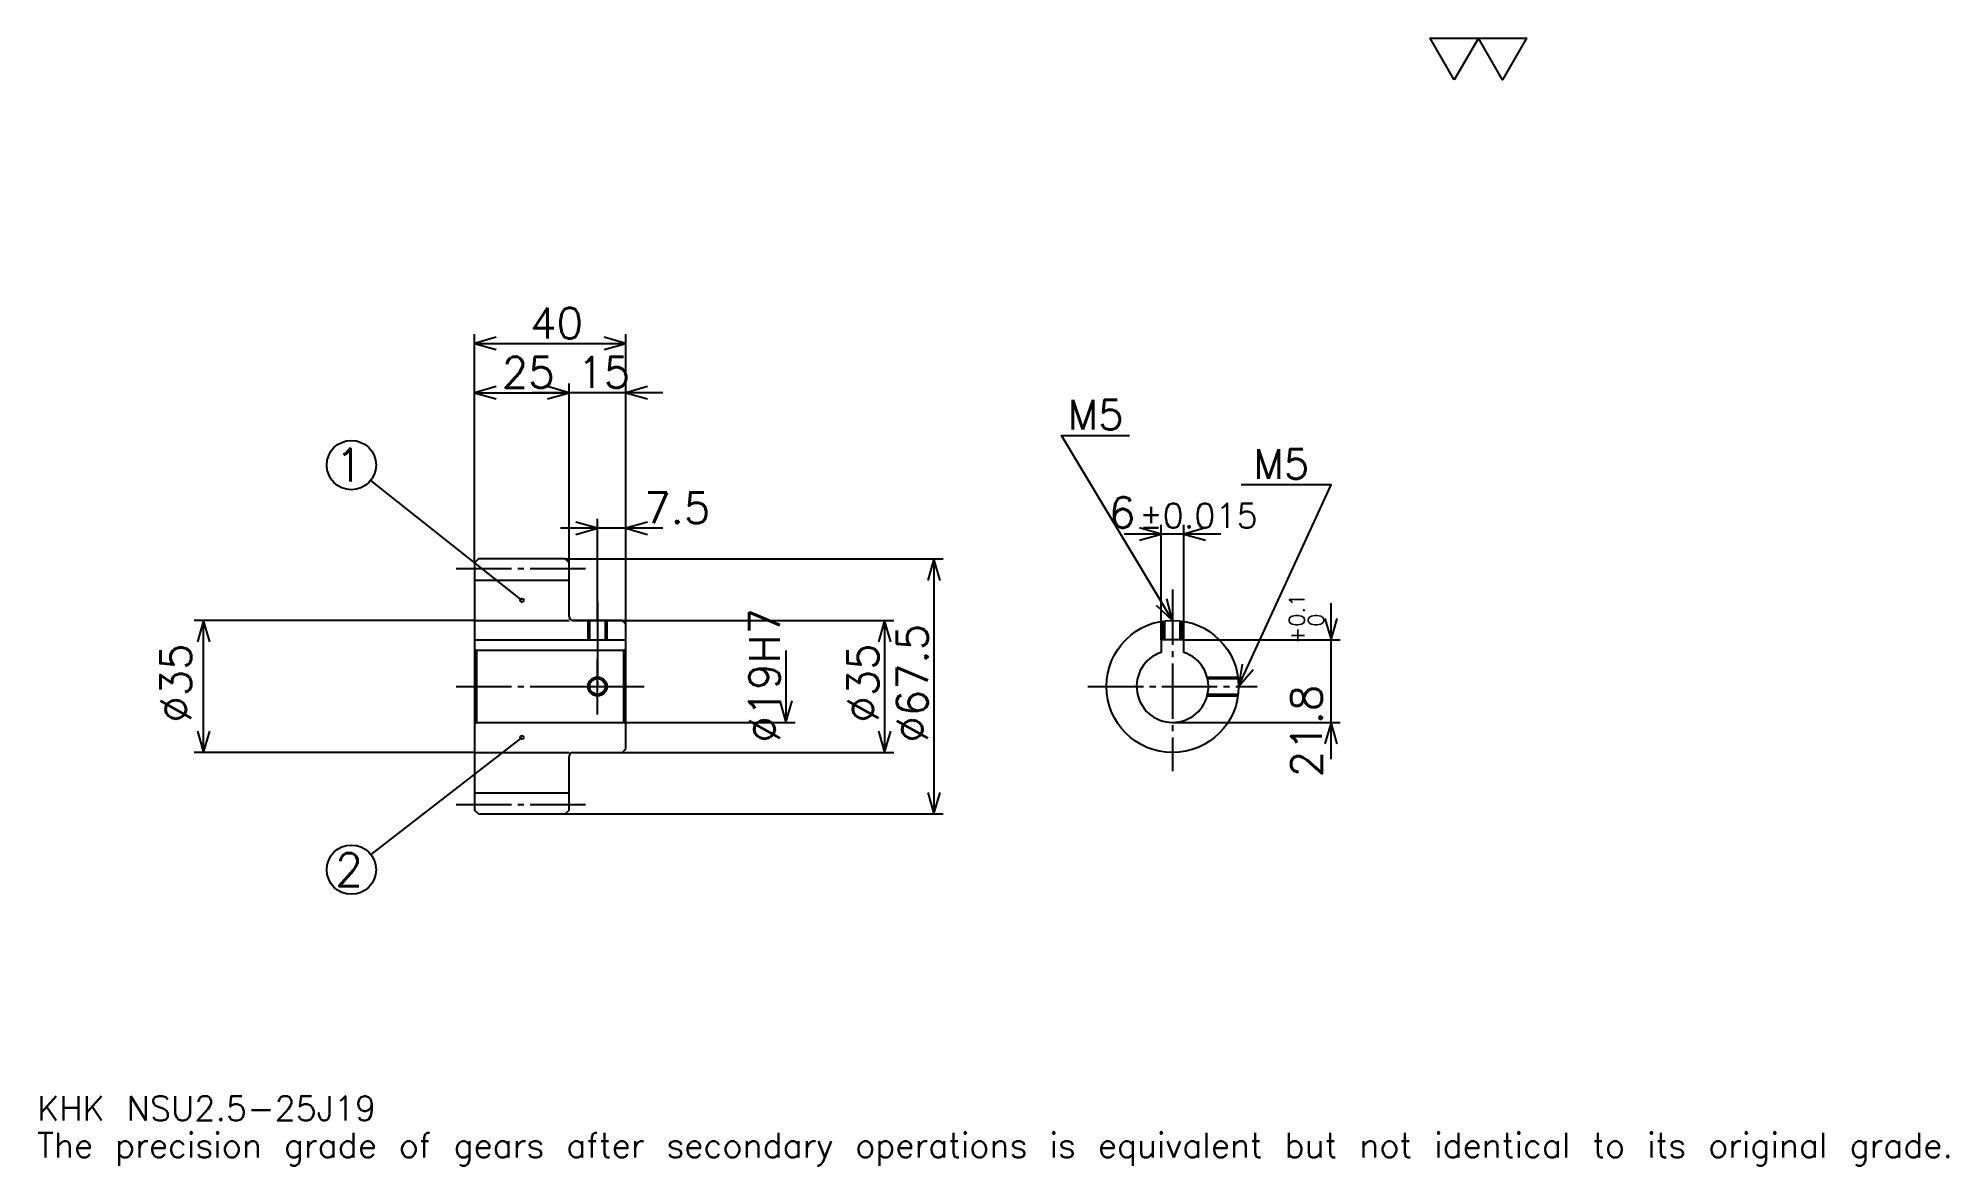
# Model space of a CAD drawing. Extents: x 17 to 522, y 6 to 304.
import ezdxf

# ---------------------------------------------------------------- set-up
doc = ezdxf.new("R2010")
doc.units = 0
doc.linetypes.add('DASHDOT', pattern=[19.565218, 14.673913, -1.630435, 1.630435, -1.630435])
doc.layers.get('0').update_dxf_attribs({"linetype": 'CONTINUOUS'})
doc.layers.add('DASHDOT', color=6, linetype='DASHDOT')
doc.styles.add('KANJI', font='TXT', dxfattribs={"bigfont": 'BIGFONT'})

msp = doc.modelspace()

# ---------------------------------------------------------------- linework, layer by layer
at = {"color": 5}
for p, q in [((132.065216, 166.630432), (132.065216, 226.141296)), ((132.065216, 223.695648), (172.065216, 223.695648)), ((172.065216, 166.630432), (172.065216, 226.141296)), ((157.065216, 166.630432), (157.065216, 213.097839)), ((132.065216, 210.652176), (157.065216, 210.652176)), ((181.847824, 210.652176), (147.282608, 210.652176)), ((144.565216, 155.692932), (104.56517, 187.43515)), ((164.565216, 166.630432), (164.565216, 177.228256)), ((181.847824, 174.782608), (154.782608, 174.782608)), ((329.521729, 173.206512), (303.956543, 173.206512)), ((313.739136, 145.180435), (313.739136, 175.652176)), ((319.739136, 145.180435), (319.739136, 175.652176)), ((132.065216, 165.630432), (132.065216, 166.630432)), ((156.065216, 166.630432), (172.065216, 166.630432)), ((157.065216, 165.630432), (157.065216, 166.630432)), ((164.565216, 150.380432), (164.565216, 166.630432)), ((164.565216, 150.380432), (164.565216, 166.630432)), ((172.065216, 166.630432), (256.032593, 166.630432)), ((172.065216, 149.380432), (172.065216, 166.630432)), ((253.586945, 166.630432), (253.586945, 99.130432)), ((358.695648, 113.597824), (358.695648, 154.963043)), ((132.065216, 150.380432), (57.880432, 150.380432)), ((60.326088, 115.380432), (60.326088, 150.380432)), ((158.065216, 150.380432), (172.065216, 150.380432)), ((172.065216, 150.380432), (242.989136, 150.380432)), ((240.543488, 150.380432), (240.543488, 115.380432)), ((214.456512, 142.380432), (214.456512, 123.380432)), ((319.739136, 145.180435), (361.141296, 145.180435)), ((172.065216, 123.380432), (216.902176, 123.380432)), ((316.739136, 123.380432), (361.141296, 123.380432)), ((144.565216, 119.380432), (104.608665, 88.3703)), ((132.065216, 115.380432), (57.880432, 115.380432)), ((158.065216, 115.380432), (172.065216, 115.380432)), ((172.065216, 115.380432), (242.989136, 115.380432)), ((156.065216, 99.130432), (172.065216, 99.130432)), ((172.065216, 99.130432), (256.032593, 99.130432))]:
    msp.add_line(p, q, dxfattribs=at)
at = {"color": 4}
for p, q in [((132.065216, 161.005432), (157.065216, 161.005432)), ((132.065216, 150.380432), (157.065216, 150.380432)), ((132.065216, 145.180435), (172.065216, 145.180435)), ((132.565216, 142.380432), (132.565216, 123.380432)), ((171.565216, 142.380432), (172.065216, 142.880432)), ((171.565216, 123.380432), (172.065216, 122.880432)), ((132.065216, 115.380432), (157.065216, 115.380432)), ((132.065216, 104.755432), (157.065216, 104.755432))]:
    msp.add_line(p, q, dxfattribs=at)
at = {"color": 7}
msp.add_lwpolyline([(391.304352, 293.478271), (384.945648, 304.5), (410.380432, 304.5), (404.021729, 293.478271), (397.663055, 304.5), (391.304352, 293.478271)], dxfattribs=at)
at = {"color": 5}
for points in [[(137.771744, 225.32608), (132.065216, 223.695648), (137.771744, 222.065216)], [(166.358704, 222.065216), (172.065216, 223.695648), (166.358704, 225.32608)], [(137.771744, 212.282608), (132.065216, 210.652176), (137.771744, 209.021744)], [(151.358688, 209.021744), (157.065216, 210.652176), (151.358688, 212.282608)], [(151.358688, 209.021744), (157.065216, 210.652176), (151.358688, 212.282608)], [(177.771729, 212.282608), (172.065216, 210.652176), (177.771729, 209.021744)], [(316.739136, 150.380432), (287.391296, 199.293472), (305.32608, 199.293472)], [(334.239136, 132.880432), (358.695648, 186.25), (334.891296, 186.25)], [(158.858688, 173.152176), (164.565216, 174.782608), (158.858688, 176.41304)], [(177.771729, 176.41304), (172.065216, 174.782608), (177.771729, 173.152176)], [(308.032593, 171.57608), (313.739136, 173.206512), (308.032593, 174.83696)], [(325.445679, 174.83696), (319.739136, 173.206512), (325.445679, 171.57608)], [(255.217377, 160.923904), (253.586945, 166.630432), (251.956512, 160.923904)], [(312.40506, 154.434875), (316.739136, 150.380432), (315.201233, 156.112579)], [(61.95652, 144.673904), (60.326088, 150.380432), (58.695656, 144.673904)], [(242.17392, 144.673904), (240.543488, 150.380432), (238.913055, 144.673904)], [(357.065216, 150.886948), (358.695648, 145.180435), (360.32608, 150.886948)], [(335.134216, 138.747421), (334.239136, 132.880432), (338.098633, 137.388977)], [(212.82608, 129.08696), (214.456512, 123.380432), (216.086945, 129.08696)], [(360.32608, 117.673912), (358.695648, 123.380432), (357.065216, 117.673912)], [(58.695656, 121.086952), (60.326088, 115.380432), (61.95652, 121.086952)], [(238.913055, 121.086952), (240.543488, 115.380432), (242.17392, 121.086952)], [(251.956512, 104.836952), (253.586945, 99.130432), (255.217377, 104.836952)]]:
    msp.add_lwpolyline(points, dxfattribs=at)
at = {"color": 4}
for points in [[(157.065216, 151.380432), (157.065216, 165.630432), (156.065216, 166.630432), (133.065216, 166.630432), (132.065216, 165.630432), (132.065216, 122.880432)], [(158.065216, 115.380432), (171.065216, 115.380432), (172.065216, 116.380432), (172.065216, 149.380432), (171.065216, 150.380432), (158.065216, 150.380432)], [(162.065216, 150.380432), (162.065216, 145.180435)], [(162.500214, 150.380432), (162.500214, 145.180435)], [(166.630219, 150.380432), (166.630219, 145.180435)], [(167.065216, 150.380432), (167.065216, 145.180435)], [(314.239136, 145.180435), (314.239136, 150.200943)], [(314.674133, 145.180435), (314.674133, 150.258163)], [(318.804138, 145.180435), (318.804138, 150.258163)], [(319.239136, 145.180435), (319.239136, 150.200943)], [(132.065216, 122.880432), (132.565216, 123.380432), (171.565216, 123.380432), (171.565216, 142.380432), (132.565216, 142.380432), (132.065216, 142.880432)], [(319.739136, 141.894318), (319.739136, 145.180435), (313.739136, 145.180435), (313.739136, 141.894318)], [(325.904297, 135.380432), (334.059631, 135.380432)], [(326.011993, 134.945435), (334.116882, 134.945435)], [(325.904297, 130.380432), (334.059631, 130.380432)], [(326.011993, 130.81543), (334.116882, 130.81543)], [(132.065216, 122.880432), (132.065216, 100.130432), (133.065216, 99.130432), (156.065216, 99.130432), (157.065216, 100.130432), (157.065216, 114.380432)]]:
    msp.add_lwpolyline(points, dxfattribs=at)
at = {"color": 5}
for centre, radius in [((99.45652, 191.489136), 6.521739), ((144.565216, 155.692932), 0.48913), ((144.565216, 119.380432), 0.48913), ((99.45652, 84.371735), 6.521739)]:
    msp.add_circle(centre, radius, dxfattribs=at)
at = {"color": 4}
for centre, radius in [((316.739136, 132.880432), 17.5), ((164.565216, 132.880432), 2.065)]:
    msp.add_circle(centre, radius, dxfattribs=at)
at = {"color": 7}
msp.add_circle((164.565216, 132.880432), 2.5, dxfattribs=at)
at = {"color": 4}
for centre, radius, start, end in [((158.065216, 151.380432), 1, 180, 270), ((316.739136, 132.880432), 9.5, 108.40848033, 71.59151967), ((158.065216, 114.380432), 1, 90, 180)]:
    msp.add_arc(centre, radius, start, end, dxfattribs=at)
at = {"layer": 'DASHDOT', "color": 7}
for p, q in [((127.173912, 164.130432), (161.956512, 164.130432)), ((316.739136, 158.532608), (316.739136, 110.489128)), ((164.565216, 150.380432), (164.565216, 132.880432)), ((127.173912, 132.880432), (176.956512, 132.880432)), ((294.347839, 132.880432), (339.130432, 132.880432)), ((127.173912, 101.630432), (161.956512, 101.630432))]:
    msp.add_line(p, q, dxfattribs=at)
for points in [[(164.565216, 155.271729), (164.565216, 140.289124)], [(164.565216, 125.489128), (164.565216, 140.271744)], [(157.17392, 132.880432), (171.956512, 132.880432)]]:
    msp.add_lwpolyline(points, dxfattribs=at)

# ---------------------------------------------------------------- texts
at = {"color": 7, "style": 'KANJI'}
for s, height, p in [('40', 8.152174, (146.766296, 225)), ('25', 8.152174, (139.266296, 211.956512)), ('15', 8.152174, (159.266296, 211.956512)), ('M5', 7.826087, (289.021729, 200.92392)), ('1', 8.695652, (95.108688, 187.141296)), ('M5', 7.826087, (338.152161, 187.880432)), ('7.5', 8.152174, (176.956512, 176.08696)), ('6', 8.152174, (299.911438, 174.83696)), ('%%p0.015', 6.521739, (307.981079, 174.83696)), ('2', 8.695652, (95.108688, 80.023911)), ('KHK NSU2.5-25J19', 6.521739, (16.304348, 17.934782)), ('The precision grade of gears after secondary operations is equivalent but not identical to its original grade.', 6.521739, (16.304348, 8.152174))]:
    msp.add_text(s, height=height, dxfattribs=at).set_placement(p)
for s, height, p in [('%%c19H7', 8.152174, (212.82608, 118.002716)), ('0.1', 4.076087, (351.684784, 148.706711)), ('0', 4.076087, (356.739136, 148.706711)), ('%%c67.5', 8.152174, (251.956512, 118.002716)), ('+', 4.076087, (351.684784, 144.141495)), ('%%c35', 8.152174, (57.065216, 123.301628)), ('%%c35', 8.152174, (238.913055, 123.301628)), ('21.8', 8.152174, (356.25, 108.855667))]:
    msp.add_text(s, height=height, rotation=90, dxfattribs=at).set_placement(p)

doc.saveas('drawing.dxf')
